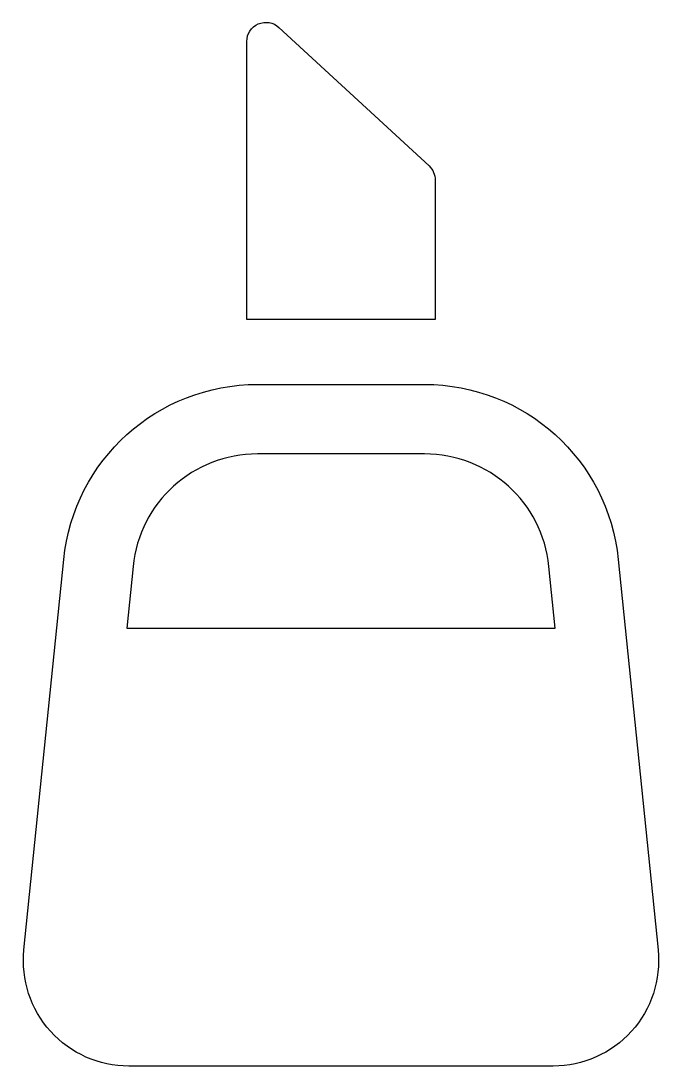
# Model space of a CAD drawing. Header units: centimetres. Extents: x -4 to 4, y -6.6 to 6.6.
import ezdxf

# ---------------------------------------------------------------- set-up
doc = ezdxf.new("R2010")
doc.units = ezdxf.units.CM
doc.header["$MEASUREMENT"] = 0
doc.layers.add('Layer 1', color=7, linetype='Continuous')

msp = doc.modelspace()

# ---------------------------------------------------------------- linework, layer by layer
at = {"layer": 'Layer 1'}
for points, knots in [([(1.18626, 4.58539), (1.18626, 4.65275), (1.15808, 4.71713), (1.10866, 4.76266), (1.10866, 4.76266), (1.10866, 4.76266), (-0.7811, 6.50695), (-0.7811, 6.50695), (-0.7811, 6.50695), (-0.85143, 6.57196), (-0.95363, 6.58908), (-1.04153, 6.55055), (-1.04153, 6.55055), (-1.12942, 6.51205), (-1.1861, 6.42548), (-1.1861, 6.32944), (-1.1861, 6.32944), (-1.1861, 6.32944), (-1.1861, 2.82972), (-1.1861, 2.82972), (-1.1861, 2.82972), (-1.1861, 2.82972), (1.18626, 2.82972), (1.18626, 2.82972), (1.18626, 2.82972), (1.18626, 2.82972), (1.18626, 4.58539), (1.18626, 4.58539)], [0, 0, 0, 0, 0.125, 0.125, 0.125, 0.125, 0.25, 0.25, 0.25, 0.25, 0.375, 0.375, 0.375, 0.375, 0.5, 0.5, 0.5, 0.5, 0.625, 0.625, 0.625, 0.625, 0.75, 0.75, 0.75, 0.75, 1, 1, 1, 1]), ([(3.49022, -0.19137), (3.36192, 1.06492), (2.31301, 2.01224), (1.05007, 2.01224), (1.05007, 2.01224), (1.05007, 2.01224), (-1.05005, 2.01224), (-1.05005, 2.01224), (-1.05005, 2.01224), (-2.31256, 2.01224), (-3.36166, 1.06493), (-3.4902, -0.19137), (-3.4902, -0.19137), (-3.4902, -0.19137), (-3.9923, -5.10884), (-3.9923, -5.10884), (-3.9923, -5.10884), (-4.03059, -5.48159), (-3.90848, -5.85494), (-3.65721, -6.13315), (-3.65721, -6.13315), (-3.40617, -6.41139), (-3.04713, -6.57088), (-2.67225, -6.57088), (-2.67225, -6.57088), (-2.67225, -6.57088), (2.67229, -6.57087), (2.67229, -6.57087), (2.67229, -6.57087), (3.04694, -6.57087), (3.40577, -6.41138), (3.65723, -6.13314), (3.65723, -6.13314), (3.90853, -5.8549), (4.03064, -5.48158), (3.99235, -5.10904), (3.99235, -5.10904), (3.99235, -5.10904), (3.49022, -0.19137), (3.49022, -0.19137)], [0, 0, 0, 0, 0.09090909, 0.09090909, 0.09090909, 0.09090909, 0.18181818, 0.18181818, 0.18181818, 0.18181818, 0.27272727, 0.27272727, 0.27272727, 0.27272727, 0.36363636, 0.36363636, 0.36363636, 0.36363636, 0.45454545, 0.45454545, 0.45454545, 0.45454545, 0.54545455, 0.54545455, 0.54545455, 0.54545455, 0.63636364, 0.63636364, 0.63636364, 0.63636364, 0.72727273, 0.72727273, 0.72727273, 0.72727273, 0.81818182, 0.81818182, 0.81818182, 0.81818182, 1, 1, 1, 1]), ([(-2.619, -0.28033), (-2.53626, 0.52734), (-1.86179, 1.13633), (-1.05005, 1.13633), (-1.05005, 1.13633), (-1.05005, 1.13633), (1.05008, 1.13633), (1.05008, 1.13633), (1.05008, 1.13633), (1.86203, 1.13633), (2.53648, 0.52731), (2.61901, -0.28033), (2.61901, -0.28033), (2.61901, -0.28033), (2.69812, -1.05487), (2.69812, -1.05487), (2.69812, -1.05487), (2.69812, -1.05487), (-2.69811, -1.05487), (-2.69811, -1.05487), (-2.69811, -1.05487), (-2.69811, -1.05487), (-2.619, -0.28033), (-2.619, -0.28033)], [0, 0, 0, 0, 0.14285714, 0.14285714, 0.14285714, 0.14285714, 0.28571429, 0.28571429, 0.28571429, 0.28571429, 0.42857143, 0.42857143, 0.42857143, 0.42857143, 0.57142857, 0.57142857, 0.57142857, 0.57142857, 0.71428571, 0.71428571, 0.71428571, 0.71428571, 1, 1, 1, 1])]:
    msp.add_open_spline(points, degree=3, knots=knots, dxfattribs=at)

doc.saveas('drawing.dxf')
